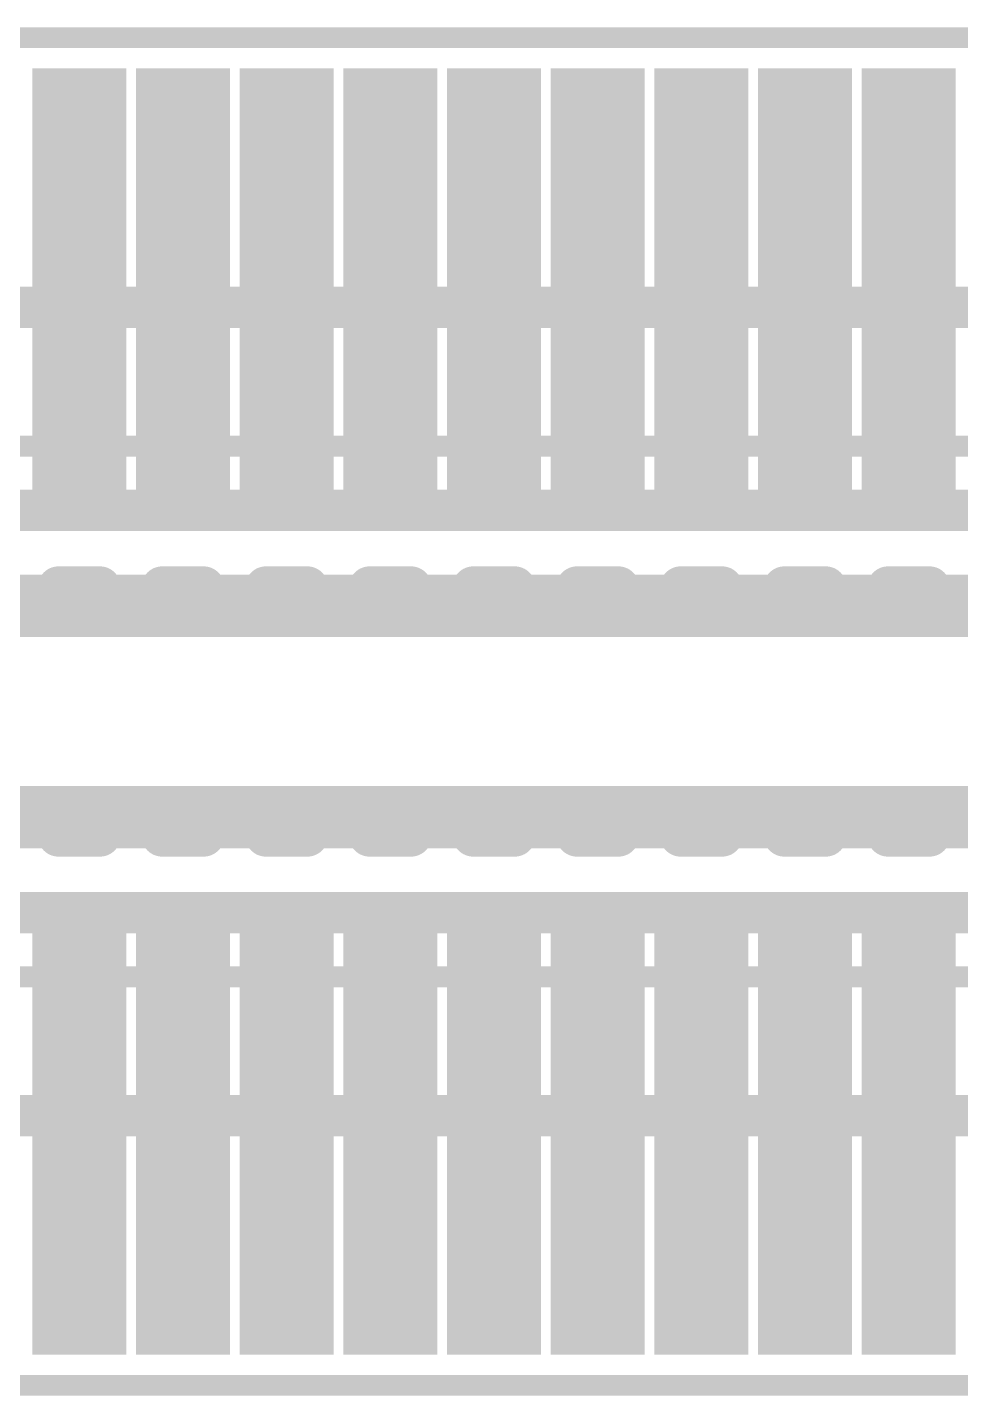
# Model space of a CAD drawing. Header units: millimetres. Extents: x 82.2 to 117.8, y 96.7 to 106.2.
# Drawn here: x 109.25 to 113.75, y 96.7 to 103.3 of the extents above; entities that cross this region are included whole.
import ezdxf

# ---------------------------------------------------------------- set-up
doc = ezdxf.new("R2010")
doc.units = ezdxf.units.MM
for name, color, linetype in [('Mechanical14', 56, 'Continuous'), ('Mechanical15', 56, 'Continuous'), ('Mechanical8', 56, 'Continuous'), ('TopLayer', 1, 'Continuous'), ('TopOverlay', 2, 'Continuous'), ('TopPaste', 8, 'Continuous'), ('TopSolder', 216, 'Continuous')]:
    doc.layers.add(name, color=color, linetype=linetype)

# ---------------------------------------------------------------- blocks, each defined once
blk = doc.blocks.new('PANASONIC_AXK6SA3677YG_1')
at = {"layer": 'Mechanical14', "const_width": 0.1}
for points in [[(-16.5, 1.9), (16.5, 1.9)], [(-16.75, 1.28), (16.75, 1.28)], [(-16.75, 1.02), (16.75, 1.02)], [(9.4, 1.06), (9.6, 1.06)], [(9.4, 1.02), (9.4, 1.06)], [(9.6, 1.02), (9.6, 1.06)], [(9.9, 1.06), (10.1, 1.06)], [(9.9, 1.02), (9.9, 1.06)], [(10.1, 1.02), (10.1, 1.06)], [(10.4, 1.06), (10.6, 1.06)], [(10.4, 1.02), (10.4, 1.06)], [(10.6, 1.02), (10.6, 1.06)], [(10.9, 1.06), (11.1, 1.06)], [(10.9, 1.02), (10.9, 1.06)], [(11.1, 1.02), (11.1, 1.06)], [(11.4, 1.06), (11.6, 1.06)], [(11.4, 1.02), (11.4, 1.06)], [(11.6, 1.02), (11.6, 1.06)], [(11.9, 1.06), (12.1, 1.06)], [(11.9, 1.02), (11.9, 1.06)], [(12.1, 1.02), (12.1, 1.06)], [(12.4, 1.06), (12.6, 1.06)], [(12.4, 1.02), (12.4, 1.06)], [(12.6, 1.02), (12.6, 1.06)], [(12.9, 1.06), (13.1, 1.06)], [(12.9, 1.02), (12.9, 1.06)], [(13.1, 1.02), (13.1, 1.06)], [(13.4, 1.06), (13.6, 1.06)], [(13.4, 1.02), (13.4, 1.06)], [(13.6, 1.02), (13.6, 1.06)], [(-16.65, 0.92), (16.65, 0.92)], [(-16.65, -0.92), (16.65, -0.92)], [(-16.75, -1.02), (16.75, -1.02)], [(9.4, -1.06), (9.4, -1.02)], [(9.6, -1.06), (9.6, -1.02)], [(9.9, -1.06), (9.9, -1.02)], [(10.1, -1.06), (10.1, -1.02)], [(10.4, -1.06), (10.4, -1.02)], [(10.6, -1.06), (10.6, -1.02)], [(10.9, -1.06), (10.9, -1.02)], [(11.1, -1.06), (11.1, -1.02)], [(11.4, -1.06), (11.4, -1.02)], [(11.6, -1.06), (11.6, -1.02)], [(11.9, -1.06), (11.9, -1.02)], [(12.1, -1.06), (12.1, -1.02)], [(12.4, -1.06), (12.4, -1.02)], [(12.6, -1.06), (12.6, -1.02)], [(12.9, -1.06), (12.9, -1.02)], [(13.1, -1.06), (13.1, -1.02)], [(13.4, -1.06), (13.4, -1.02)], [(13.6, -1.06), (13.6, -1.02)], [(9.4, -1.06), (9.6, -1.06)], [(9.9, -1.06), (10.1, -1.06)], [(10.4, -1.06), (10.6, -1.06)], [(10.9, -1.06), (11.1, -1.06)], [(11.4, -1.06), (11.6, -1.06)], [(11.9, -1.06), (12.1, -1.06)], [(12.4, -1.06), (12.6, -1.06)], [(12.9, -1.06), (13.1, -1.06)], [(13.4, -1.06), (13.6, -1.06)], [(-16.75, -1.28), (16.75, -1.28)], [(-16.5, -1.9), (16.5, -1.9)]]:
    blk.add_lwpolyline(points, dxfattribs=at)
at = {"layer": 'Mechanical14', "const_width": 0.05}
for points in [[(9.375, 1.06, 1), (9.425, 1.06, 1)], [(9.375, 1.06, 1), (9.425, 1.06, 1)], [(9.375, 1.02, 1), (9.425, 1.02, 1)], [(9.575, 1.06, 1), (9.625, 1.06, 1)], [(9.575, 1.06, 1), (9.625, 1.06, 1)], [(9.575, 1.02, 1), (9.625, 1.02, 1)], [(9.875, 1.06, 1), (9.925, 1.06, 1)], [(9.875, 1.06, 1), (9.925, 1.06, 1)], [(9.875, 1.02, 1), (9.925, 1.02, 1)], [(10.075, 1.06, 1), (10.125, 1.06, 1)], [(10.075, 1.06, 1), (10.125, 1.06, 1)], [(10.075, 1.02, 1), (10.125, 1.02, 1)], [(10.375, 1.06, 1), (10.425, 1.06, 1)], [(10.375, 1.06, 1), (10.425, 1.06, 1)], [(10.375, 1.02, 1), (10.425, 1.02, 1)], [(10.575, 1.06, 1), (10.625, 1.06, 1)], [(10.575, 1.06, 1), (10.625, 1.06, 1)], [(10.575, 1.02, 1), (10.625, 1.02, 1)], [(10.875, 1.06, 1), (10.925, 1.06, 1)], [(10.875, 1.06, 1), (10.925, 1.06, 1)], [(10.875, 1.02, 1), (10.925, 1.02, 1)], [(11.075, 1.06, 1), (11.125, 1.06, 1)], [(11.075, 1.06, 1), (11.125, 1.06, 1)], [(11.075, 1.02, 1), (11.125, 1.02, 1)], [(11.375, 1.06, 1), (11.425, 1.06, 1)], [(11.375, 1.06, 1), (11.425, 1.06, 1)], [(11.375, 1.02, 1), (11.425, 1.02, 1)], [(11.575, 1.06, 1), (11.625, 1.06, 1)], [(11.575, 1.06, 1), (11.625, 1.06, 1)], [(11.575, 1.02, 1), (11.625, 1.02, 1)], [(11.875, 1.06, 1), (11.925, 1.06, 1)], [(11.875, 1.06, 1), (11.925, 1.06, 1)], [(11.875, 1.02, 1), (11.925, 1.02, 1)], [(12.075, 1.06, 1), (12.125, 1.06, 1)], [(12.075, 1.06, 1), (12.125, 1.06, 1)], [(12.075, 1.02, 1), (12.125, 1.02, 1)], [(12.375, 1.06, 1), (12.425, 1.06, 1)], [(12.375, 1.06, 1), (12.425, 1.06, 1)], [(12.375, 1.02, 1), (12.425, 1.02, 1)], [(12.575, 1.06, 1), (12.625, 1.06, 1)], [(12.575, 1.06, 1), (12.625, 1.06, 1)], [(12.575, 1.02, 1), (12.625, 1.02, 1)], [(12.875, 1.06, 1), (12.925, 1.06, 1)], [(12.875, 1.06, 1), (12.925, 1.06, 1)], [(12.875, 1.02, 1), (12.925, 1.02, 1)], [(13.075, 1.06, 1), (13.125, 1.06, 1)], [(13.075, 1.06, 1), (13.125, 1.06, 1)], [(13.075, 1.02, 1), (13.125, 1.02, 1)], [(13.375, 1.06, 1), (13.425, 1.06, 1)], [(13.375, 1.06, 1), (13.425, 1.06, 1)], [(13.375, 1.02, 1), (13.425, 1.02, 1)], [(13.575, 1.06, 1), (13.625, 1.06, 1)], [(13.575, 1.06, 1), (13.625, 1.06, 1)], [(13.575, 1.02, 1), (13.625, 1.02, 1)], [(9.375, -1.02, 1), (9.425, -1.02, 1)], [(9.575, -1.02, 1), (9.625, -1.02, 1)], [(9.875, -1.02, 1), (9.925, -1.02, 1)], [(10.075, -1.02, 1), (10.125, -1.02, 1)], [(10.375, -1.02, 1), (10.425, -1.02, 1)], [(10.575, -1.02, 1), (10.625, -1.02, 1)], [(10.875, -1.02, 1), (10.925, -1.02, 1)], [(11.075, -1.02, 1), (11.125, -1.02, 1)], [(11.375, -1.02, 1), (11.425, -1.02, 1)], [(11.575, -1.02, 1), (11.625, -1.02, 1)], [(11.875, -1.02, 1), (11.925, -1.02, 1)], [(12.075, -1.02, 1), (12.125, -1.02, 1)], [(12.375, -1.02, 1), (12.425, -1.02, 1)], [(12.575, -1.02, 1), (12.625, -1.02, 1)], [(12.875, -1.02, 1), (12.925, -1.02, 1)], [(13.075, -1.02, 1), (13.125, -1.02, 1)], [(13.375, -1.02, 1), (13.425, -1.02, 1)], [(13.575, -1.02, 1), (13.625, -1.02, 1)], [(9.375, -1.06, 1), (9.425, -1.06, 1)], [(9.375, -1.06, 1), (9.425, -1.06, 1)], [(9.575, -1.06, 1), (9.625, -1.06, 1)], [(9.575, -1.06, 1), (9.625, -1.06, 1)], [(9.875, -1.06, 1), (9.925, -1.06, 1)], [(9.875, -1.06, 1), (9.925, -1.06, 1)], [(10.075, -1.06, 1), (10.125, -1.06, 1)], [(10.075, -1.06, 1), (10.125, -1.06, 1)], [(10.375, -1.06, 1), (10.425, -1.06, 1)], [(10.375, -1.06, 1), (10.425, -1.06, 1)], [(10.575, -1.06, 1), (10.625, -1.06, 1)], [(10.575, -1.06, 1), (10.625, -1.06, 1)], [(10.875, -1.06, 1), (10.925, -1.06, 1)], [(10.875, -1.06, 1), (10.925, -1.06, 1)], [(11.075, -1.06, 1), (11.125, -1.06, 1)], [(11.075, -1.06, 1), (11.125, -1.06, 1)], [(11.375, -1.06, 1), (11.425, -1.06, 1)], [(11.375, -1.06, 1), (11.425, -1.06, 1)], [(11.575, -1.06, 1), (11.625, -1.06, 1)], [(11.575, -1.06, 1), (11.625, -1.06, 1)], [(11.875, -1.06, 1), (11.925, -1.06, 1)], [(11.875, -1.06, 1), (11.925, -1.06, 1)], [(12.075, -1.06, 1), (12.125, -1.06, 1)], [(12.075, -1.06, 1), (12.125, -1.06, 1)], [(12.375, -1.06, 1), (12.425, -1.06, 1)], [(12.375, -1.06, 1), (12.425, -1.06, 1)], [(12.575, -1.06, 1), (12.625, -1.06, 1)], [(12.575, -1.06, 1), (12.625, -1.06, 1)], [(12.875, -1.06, 1), (12.925, -1.06, 1)], [(12.875, -1.06, 1), (12.925, -1.06, 1)], [(13.075, -1.06, 1), (13.125, -1.06, 1)], [(13.075, -1.06, 1), (13.125, -1.06, 1)], [(13.375, -1.06, 1), (13.425, -1.06, 1)], [(13.375, -1.06, 1), (13.425, -1.06, 1)], [(13.575, -1.06, 1), (13.625, -1.06, 1)], [(13.575, -1.06, 1), (13.625, -1.06, 1)]]:
    blk.add_lwpolyline(points, format="xyb", close=True, dxfattribs=at)
at = {"layer": 'Mechanical15', "const_width": 0.1}
for points in [[(-17.75, 3.25), (17.75, 3.25)], [(-17.75, -3.25), (17.75, -3.25)]]:
    blk.add_lwpolyline(points, dxfattribs=at)
at = {"layer": 'Mechanical8', "const_width": 0.1}
for points in [[(9.375, 3), (9.625, 3)], [(9.375, 1), (9.375, 3)], [(9.625, 1), (9.625, 3)], [(9.875, 3), (10.125, 3)], [(9.875, 1), (9.875, 3)], [(10.125, 1), (10.125, 3)], [(10.375, 3), (10.625, 3)], [(10.375, 1), (10.375, 3)], [(10.625, 1), (10.625, 3)], [(10.875, 3), (11.125, 3)], [(10.875, 1), (10.875, 3)], [(11.125, 1), (11.125, 3)], [(11.375, 3), (11.625, 3)], [(11.375, 1), (11.375, 3)], [(11.625, 1), (11.625, 3)], [(11.875, 3), (12.125, 3)], [(11.875, 1), (11.875, 3)], [(12.125, 1), (12.125, 3)], [(12.375, 3), (12.625, 3)], [(12.375, 1), (12.375, 3)], [(12.625, 1), (12.625, 3)], [(12.875, 3), (13.125, 3)], [(12.875, 1), (12.875, 3)], [(13.125, 1), (13.125, 3)], [(13.375, 3), (13.625, 3)], [(13.375, 1), (13.375, 3)], [(13.625, 1), (13.625, 3)], [(9.5, 2), (9.5, 2.5)], [(10, 2), (10, 2.5)], [(10.5, 2), (10.5, 2.5)], [(11, 2), (11, 2.5)], [(11.5, 2), (11.5, 2.5)], [(12, 2), (12, 2.5)], [(12.5, 2), (12.5, 2.5)], [(13, 2), (13, 2.5)], [(13.5, 2), (13.5, 2.5)], [(9, 2), (9.5, 2)], [(9.5, 2), (10, 2)], [(10, 2), (10.5, 2)], [(10.5, 2), (11, 2)], [(11, 2), (11.5, 2)], [(11.5, 2), (12, 2)], [(12, 2), (12.5, 2)], [(12.5, 2), (13, 2)], [(13, 2), (13.5, 2)], [(13.5, 2), (14, 2)], [(9.375, 1), (9.625, 1)], [(9.875, 1), (10.125, 1)], [(10.375, 1), (10.625, 1)], [(10.875, 1), (11.125, 1)], [(11.375, 1), (11.625, 1)], [(11.875, 1), (12.125, 1)], [(12.375, 1), (12.625, 1)], [(12.875, 1), (13.125, 1)], [(13.375, 1), (13.625, 1)], [(9.375, -1), (9.625, -1)], [(9.375, -3), (9.375, -1)], [(9.625, -3), (9.625, -1)], [(9.875, -1), (10.125, -1)], [(9.875, -3), (9.875, -1)], [(10.125, -3), (10.125, -1)], [(10.375, -1), (10.625, -1)], [(10.375, -3), (10.375, -1)], [(10.625, -3), (10.625, -1)], [(10.875, -1), (11.125, -1)], [(10.875, -3), (10.875, -1)], [(11.125, -3), (11.125, -1)], [(11.375, -1), (11.625, -1)], [(11.375, -3), (11.375, -1)], [(11.625, -3), (11.625, -1)], [(11.875, -1), (12.125, -1)], [(11.875, -3), (11.875, -1)], [(12.125, -3), (12.125, -1)], [(12.375, -1), (12.625, -1)], [(12.375, -3), (12.375, -1)], [(12.625, -3), (12.625, -1)], [(12.875, -1), (13.125, -1)], [(12.875, -3), (12.875, -1)], [(13.125, -3), (13.125, -1)], [(13.375, -1), (13.625, -1)], [(13.375, -3), (13.375, -1)], [(13.625, -3), (13.625, -1)], [(9.5, -2), (9.5, -1.5)], [(10, -2), (10, -1.5)], [(10.5, -2), (10.5, -1.5)], [(11, -2), (11, -1.5)], [(11.5, -2), (11.5, -1.5)], [(12, -2), (12, -1.5)], [(12.5, -2), (12.5, -1.5)], [(13, -2), (13, -1.5)], [(13.5, -2), (13.5, -1.5)], [(9, -2), (9.5, -2)], [(9.5, -2), (10, -2)], [(10, -2), (10.5, -2)], [(10.5, -2), (11, -2)], [(11, -2), (11.5, -2)], [(11.5, -2), (12, -2)], [(12, -2), (12.5, -2)], [(12.5, -2), (13, -2)], [(13, -2), (13.5, -2)], [(13.5, -2), (14, -2)], [(9.375, -3), (9.625, -3)], [(9.875, -3), (10.125, -3)], [(10.375, -3), (10.625, -3)], [(10.875, -3), (11.125, -3)], [(11.375, -3), (11.625, -3)], [(11.875, -3), (12.125, -3)], [(12.375, -3), (12.625, -3)], [(12.875, -3), (13.125, -3)], [(13.375, -3), (13.625, -3)]]:
    blk.add_lwpolyline(points, dxfattribs=at)
at = {"layer": 'Mechanical8', "const_width": 0.05}
for points in [[(9.35, 3, 1), (9.4, 3, 1)], [(9.35, 3, 1), (9.4, 3, 1)], [(9.6, 3, 1), (9.65, 3, 1)], [(9.6, 3, 1), (9.65, 3, 1)], [(9.85, 3, 1), (9.9, 3, 1)], [(9.85, 3, 1), (9.9, 3, 1)], [(10.1, 3, 1), (10.15, 3, 1)], [(10.1, 3, 1), (10.15, 3, 1)], [(10.35, 3, 1), (10.4, 3, 1)], [(10.35, 3, 1), (10.4, 3, 1)], [(10.6, 3, 1), (10.65, 3, 1)], [(10.6, 3, 1), (10.65, 3, 1)], [(10.85, 3, 1), (10.9, 3, 1)], [(10.85, 3, 1), (10.9, 3, 1)], [(11.1, 3, 1), (11.15, 3, 1)], [(11.1, 3, 1), (11.15, 3, 1)], [(11.35, 3, 1), (11.4, 3, 1)], [(11.35, 3, 1), (11.4, 3, 1)], [(11.6, 3, 1), (11.65, 3, 1)], [(11.6, 3, 1), (11.65, 3, 1)], [(11.85, 3, 1), (11.9, 3, 1)], [(11.85, 3, 1), (11.9, 3, 1)], [(12.1, 3, 1), (12.15, 3, 1)], [(12.1, 3, 1), (12.15, 3, 1)], [(12.35, 3, 1), (12.4, 3, 1)], [(12.35, 3, 1), (12.4, 3, 1)], [(12.6, 3, 1), (12.65, 3, 1)], [(12.6, 3, 1), (12.65, 3, 1)], [(12.85, 3, 1), (12.9, 3, 1)], [(12.85, 3, 1), (12.9, 3, 1)], [(13.1, 3, 1), (13.15, 3, 1)], [(13.1, 3, 1), (13.15, 3, 1)], [(13.35, 3, 1), (13.4, 3, 1)], [(13.35, 3, 1), (13.4, 3, 1)], [(13.6, 3, 1), (13.65, 3, 1)], [(13.6, 3, 1), (13.65, 3, 1)], [(9.475, 2.5, 1), (9.525, 2.5, 1)], [(9.975, 2.5, 1), (10.025, 2.5, 1)], [(10.475, 2.5, 1), (10.525, 2.5, 1)], [(10.975, 2.5, 1), (11.025, 2.5, 1)], [(11.475, 2.5, 1), (11.525, 2.5, 1)], [(11.975, 2.5, 1), (12.025, 2.5, 1)], [(12.475, 2.5, 1), (12.525, 2.5, 1)], [(12.975, 2.5, 1), (13.025, 2.5, 1)], [(13.475, 2.5, 1), (13.525, 2.5, 1)], [(9.475, 2, 1), (9.525, 2, 1)], [(9.475, 2, 1), (9.525, 2, 1)], [(9.475, 2, 1), (9.525, 2, 1)], [(9.975, 2, 1), (10.025, 2, 1)], [(9.975, 2, 1), (10.025, 2, 1)], [(9.975, 2, 1), (10.025, 2, 1)], [(10.475, 2, 1), (10.525, 2, 1)], [(10.475, 2, 1), (10.525, 2, 1)], [(10.475, 2, 1), (10.525, 2, 1)], [(10.975, 2, 1), (11.025, 2, 1)], [(10.975, 2, 1), (11.025, 2, 1)], [(10.975, 2, 1), (11.025, 2, 1)], [(11.475, 2, 1), (11.525, 2, 1)], [(11.475, 2, 1), (11.525, 2, 1)], [(11.475, 2, 1), (11.525, 2, 1)], [(11.975, 2, 1), (12.025, 2, 1)], [(11.975, 2, 1), (12.025, 2, 1)], [(11.975, 2, 1), (12.025, 2, 1)], [(12.475, 2, 1), (12.525, 2, 1)], [(12.475, 2, 1), (12.525, 2, 1)], [(12.475, 2, 1), (12.525, 2, 1)], [(12.975, 2, 1), (13.025, 2, 1)], [(12.975, 2, 1), (13.025, 2, 1)], [(12.975, 2, 1), (13.025, 2, 1)], [(13.475, 2, 1), (13.525, 2, 1)], [(13.475, 2, 1), (13.525, 2, 1)], [(13.475, 2, 1), (13.525, 2, 1)], [(9.35, 1, 1), (9.4, 1, 1)], [(9.35, 1, 1), (9.4, 1, 1)], [(9.6, 1, 1), (9.65, 1, 1)], [(9.6, 1, 1), (9.65, 1, 1)], [(9.85, 1, 1), (9.9, 1, 1)], [(9.85, 1, 1), (9.9, 1, 1)], [(10.1, 1, 1), (10.15, 1, 1)], [(10.1, 1, 1), (10.15, 1, 1)], [(10.35, 1, 1), (10.4, 1, 1)], [(10.35, 1, 1), (10.4, 1, 1)], [(10.6, 1, 1), (10.65, 1, 1)], [(10.6, 1, 1), (10.65, 1, 1)], [(10.85, 1, 1), (10.9, 1, 1)], [(10.85, 1, 1), (10.9, 1, 1)], [(11.1, 1, 1), (11.15, 1, 1)], [(11.1, 1, 1), (11.15, 1, 1)], [(11.35, 1, 1), (11.4, 1, 1)], [(11.35, 1, 1), (11.4, 1, 1)], [(11.6, 1, 1), (11.65, 1, 1)], [(11.6, 1, 1), (11.65, 1, 1)], [(11.85, 1, 1), (11.9, 1, 1)], [(11.85, 1, 1), (11.9, 1, 1)], [(12.1, 1, 1), (12.15, 1, 1)], [(12.1, 1, 1), (12.15, 1, 1)], [(12.35, 1, 1), (12.4, 1, 1)], [(12.35, 1, 1), (12.4, 1, 1)], [(12.6, 1, 1), (12.65, 1, 1)], [(12.6, 1, 1), (12.65, 1, 1)], [(12.85, 1, 1), (12.9, 1, 1)], [(12.85, 1, 1), (12.9, 1, 1)], [(13.1, 1, 1), (13.15, 1, 1)], [(13.1, 1, 1), (13.15, 1, 1)], [(13.35, 1, 1), (13.4, 1, 1)], [(13.35, 1, 1), (13.4, 1, 1)], [(13.6, 1, 1), (13.65, 1, 1)], [(13.6, 1, 1), (13.65, 1, 1)], [(9.35, -1, 1), (9.4, -1, 1)], [(9.35, -1, 1), (9.4, -1, 1)], [(9.6, -1, 1), (9.65, -1, 1)], [(9.6, -1, 1), (9.65, -1, 1)], [(9.85, -1, 1), (9.9, -1, 1)], [(9.85, -1, 1), (9.9, -1, 1)], [(10.1, -1, 1), (10.15, -1, 1)], [(10.1, -1, 1), (10.15, -1, 1)], [(10.35, -1, 1), (10.4, -1, 1)], [(10.35, -1, 1), (10.4, -1, 1)], [(10.6, -1, 1), (10.65, -1, 1)], [(10.6, -1, 1), (10.65, -1, 1)], [(10.85, -1, 1), (10.9, -1, 1)], [(10.85, -1, 1), (10.9, -1, 1)], [(11.1, -1, 1), (11.15, -1, 1)], [(11.1, -1, 1), (11.15, -1, 1)], [(11.35, -1, 1), (11.4, -1, 1)], [(11.35, -1, 1), (11.4, -1, 1)], [(11.6, -1, 1), (11.65, -1, 1)], [(11.6, -1, 1), (11.65, -1, 1)], [(11.85, -1, 1), (11.9, -1, 1)], [(11.85, -1, 1), (11.9, -1, 1)], [(12.1, -1, 1), (12.15, -1, 1)], [(12.1, -1, 1), (12.15, -1, 1)], [(12.35, -1, 1), (12.4, -1, 1)], [(12.35, -1, 1), (12.4, -1, 1)], [(12.6, -1, 1), (12.65, -1, 1)], [(12.6, -1, 1), (12.65, -1, 1)], [(12.85, -1, 1), (12.9, -1, 1)], [(12.85, -1, 1), (12.9, -1, 1)], [(13.1, -1, 1), (13.15, -1, 1)], [(13.1, -1, 1), (13.15, -1, 1)], [(13.35, -1, 1), (13.4, -1, 1)], [(13.35, -1, 1), (13.4, -1, 1)], [(13.6, -1, 1), (13.65, -1, 1)], [(13.6, -1, 1), (13.65, -1, 1)], [(9.475, -1.5, 1), (9.525, -1.5, 1)], [(9.975, -1.5, 1), (10.025, -1.5, 1)], [(10.475, -1.5, 1), (10.525, -1.5, 1)], [(10.975, -1.5, 1), (11.025, -1.5, 1)], [(11.475, -1.5, 1), (11.525, -1.5, 1)], [(11.975, -1.5, 1), (12.025, -1.5, 1)], [(12.475, -1.5, 1), (12.525, -1.5, 1)], [(12.975, -1.5, 1), (13.025, -1.5, 1)], [(13.475, -1.5, 1), (13.525, -1.5, 1)], [(9.475, -2, 1), (9.525, -2, 1)], [(9.475, -2, 1), (9.525, -2, 1)], [(9.475, -2, 1), (9.525, -2, 1)], [(9.975, -2, 1), (10.025, -2, 1)], [(9.975, -2, 1), (10.025, -2, 1)], [(9.975, -2, 1), (10.025, -2, 1)], [(10.475, -2, 1), (10.525, -2, 1)], [(10.475, -2, 1), (10.525, -2, 1)], [(10.475, -2, 1), (10.525, -2, 1)], [(10.975, -2, 1), (11.025, -2, 1)], [(10.975, -2, 1), (11.025, -2, 1)], [(10.975, -2, 1), (11.025, -2, 1)], [(11.475, -2, 1), (11.525, -2, 1)], [(11.475, -2, 1), (11.525, -2, 1)], [(11.475, -2, 1), (11.525, -2, 1)], [(11.975, -2, 1), (12.025, -2, 1)], [(11.975, -2, 1), (12.025, -2, 1)], [(11.975, -2, 1), (12.025, -2, 1)], [(12.475, -2, 1), (12.525, -2, 1)], [(12.475, -2, 1), (12.525, -2, 1)], [(12.475, -2, 1), (12.525, -2, 1)], [(12.975, -2, 1), (13.025, -2, 1)], [(12.975, -2, 1), (13.025, -2, 1)], [(12.975, -2, 1), (13.025, -2, 1)], [(13.475, -2, 1), (13.525, -2, 1)], [(13.475, -2, 1), (13.525, -2, 1)], [(13.475, -2, 1), (13.525, -2, 1)], [(9.35, -3, 1), (9.4, -3, 1)], [(9.35, -3, 1), (9.4, -3, 1)], [(9.6, -3, 1), (9.65, -3, 1)], [(9.6, -3, 1), (9.65, -3, 1)], [(9.85, -3, 1), (9.9, -3, 1)], [(9.85, -3, 1), (9.9, -3, 1)], [(10.1, -3, 1), (10.15, -3, 1)], [(10.1, -3, 1), (10.15, -3, 1)], [(10.35, -3, 1), (10.4, -3, 1)], [(10.35, -3, 1), (10.4, -3, 1)], [(10.6, -3, 1), (10.65, -3, 1)], [(10.6, -3, 1), (10.65, -3, 1)], [(10.85, -3, 1), (10.9, -3, 1)], [(10.85, -3, 1), (10.9, -3, 1)], [(11.1, -3, 1), (11.15, -3, 1)], [(11.1, -3, 1), (11.15, -3, 1)], [(11.35, -3, 1), (11.4, -3, 1)], [(11.35, -3, 1), (11.4, -3, 1)], [(11.6, -3, 1), (11.65, -3, 1)], [(11.6, -3, 1), (11.65, -3, 1)], [(11.85, -3, 1), (11.9, -3, 1)], [(11.85, -3, 1), (11.9, -3, 1)], [(12.1, -3, 1), (12.15, -3, 1)], [(12.1, -3, 1), (12.15, -3, 1)], [(12.35, -3, 1), (12.4, -3, 1)], [(12.35, -3, 1), (12.4, -3, 1)], [(12.6, -3, 1), (12.65, -3, 1)], [(12.6, -3, 1), (12.65, -3, 1)], [(12.85, -3, 1), (12.9, -3, 1)], [(12.85, -3, 1), (12.9, -3, 1)], [(13.1, -3, 1), (13.15, -3, 1)], [(13.1, -3, 1), (13.15, -3, 1)], [(13.35, -3, 1), (13.4, -3, 1)], [(13.35, -3, 1), (13.4, -3, 1)], [(13.6, -3, 1), (13.65, -3, 1)], [(13.6, -3, 1), (13.65, -3, 1)]]:
    blk.add_lwpolyline(points, format="xyb", close=True, dxfattribs=at)
at = {"layer": 'TopLayer'}
for points in [[(9.375, 1), (9.625, 1), (9.375, 3), (9.625, 3)], [(9.875, 1), (10.125, 1), (9.875, 3), (10.125, 3)], [(10.375, 1), (10.625, 1), (10.375, 3), (10.625, 3)], [(10.875, 1), (11.125, 1), (10.875, 3), (11.125, 3)], [(11.375, 1), (11.625, 1), (11.375, 3), (11.625, 3)], [(11.875, 1), (12.125, 1), (11.875, 3), (12.125, 3)], [(12.375, 1), (12.625, 1), (12.375, 3), (12.625, 3)], [(12.875, 1), (13.125, 1), (12.875, 3), (13.125, 3)], [(13.375, 1), (13.625, 1), (13.375, 3), (13.625, 3)], [(9.375, -3), (9.625, -3), (9.375, -1), (9.625, -1)], [(9.875, -3), (10.125, -3), (9.875, -1), (10.125, -1)], [(10.375, -3), (10.625, -3), (10.375, -1), (10.625, -1)], [(10.875, -3), (11.125, -3), (10.875, -1), (11.125, -1)], [(11.375, -3), (11.625, -3), (11.375, -1), (11.625, -1)], [(11.875, -3), (12.125, -3), (11.875, -1), (12.125, -1)], [(12.375, -3), (12.625, -3), (12.375, -1), (12.625, -1)], [(12.875, -3), (13.125, -3), (12.875, -1), (13.125, -1)], [(13.375, -3), (13.625, -3), (13.375, -1), (13.625, -1)]]:
    blk.add_solid(points, dxfattribs=at)
at = {"layer": 'TopOverlay', "const_width": 0.2}
for points in [[(-16.75, 0.56), (16.75, 0.56)], [(9.4, 0.6), (9.6, 0.6)], [(9.4, 0.56), (9.4, 0.6)], [(9.6, 0.56), (9.6, 0.6)], [(9.9, 0.6), (10.1, 0.6)], [(9.9, 0.56), (9.9, 0.6)], [(10.1, 0.56), (10.1, 0.6)], [(10.4, 0.6), (10.6, 0.6)], [(10.4, 0.56), (10.4, 0.6)], [(10.6, 0.56), (10.6, 0.6)], [(10.9, 0.6), (11.1, 0.6)], [(10.9, 0.56), (10.9, 0.6)], [(11.1, 0.56), (11.1, 0.6)], [(11.4, 0.6), (11.6, 0.6)], [(11.4, 0.56), (11.4, 0.6)], [(11.6, 0.56), (11.6, 0.6)], [(11.9, 0.6), (12.1, 0.6)], [(11.9, 0.56), (11.9, 0.6)], [(12.1, 0.56), (12.1, 0.6)], [(12.4, 0.6), (12.6, 0.6)], [(12.4, 0.56), (12.4, 0.6)], [(12.6, 0.56), (12.6, 0.6)], [(12.9, 0.6), (13.1, 0.6)], [(12.9, 0.56), (12.9, 0.6)], [(13.1, 0.56), (13.1, 0.6)], [(13.4, 0.6), (13.6, 0.6)], [(13.4, 0.56), (13.4, 0.6)], [(13.6, 0.56), (13.6, 0.6)], [(-16.65, 0.46), (16.65, 0.46)], [(-16.65, -0.46), (16.65, -0.46)], [(-16.75, -0.56), (16.75, -0.56)], [(9.4, -0.6), (9.4, -0.56)], [(9.6, -0.6), (9.6, -0.56)], [(9.9, -0.6), (9.9, -0.56)], [(10.1, -0.6), (10.1, -0.56)], [(10.4, -0.6), (10.4, -0.56)], [(10.6, -0.6), (10.6, -0.56)], [(10.9, -0.6), (10.9, -0.56)], [(11.1, -0.6), (11.1, -0.56)], [(11.4, -0.6), (11.4, -0.56)], [(11.6, -0.6), (11.6, -0.56)], [(11.9, -0.6), (11.9, -0.56)], [(12.1, -0.6), (12.1, -0.56)], [(12.4, -0.6), (12.4, -0.56)], [(12.6, -0.6), (12.6, -0.56)], [(12.9, -0.6), (12.9, -0.56)], [(13.1, -0.6), (13.1, -0.56)], [(13.4, -0.6), (13.4, -0.56)], [(13.6, -0.6), (13.6, -0.56)], [(9.4, -0.6), (9.6, -0.6)], [(9.9, -0.6), (10.1, -0.6)], [(10.4, -0.6), (10.6, -0.6)], [(10.9, -0.6), (11.1, -0.6)], [(11.4, -0.6), (11.6, -0.6)], [(11.9, -0.6), (12.1, -0.6)], [(12.4, -0.6), (12.6, -0.6)], [(12.9, -0.6), (13.1, -0.6)], [(13.4, -0.6), (13.6, -0.6)]]:
    blk.add_lwpolyline(points, dxfattribs=at)
at = {"layer": 'TopOverlay', "const_width": 0.1}
for points in [[(9.35, 0.6, 1), (9.45, 0.6, 1)], [(9.35, 0.6, 1), (9.45, 0.6, 1)], [(9.35, 0.56, 1), (9.45, 0.56, 1)], [(9.55, 0.6, 1), (9.65, 0.6, 1)], [(9.55, 0.6, 1), (9.65, 0.6, 1)], [(9.55, 0.56, 1), (9.65, 0.56, 1)], [(9.85, 0.6, 1), (9.95, 0.6, 1)], [(9.85, 0.6, 1), (9.95, 0.6, 1)], [(9.85, 0.56, 1), (9.95, 0.56, 1)], [(10.05, 0.6, 1), (10.15, 0.6, 1)], [(10.05, 0.6, 1), (10.15, 0.6, 1)], [(10.05, 0.56, 1), (10.15, 0.56, 1)], [(10.35, 0.6, 1), (10.45, 0.6, 1)], [(10.35, 0.6, 1), (10.45, 0.6, 1)], [(10.35, 0.56, 1), (10.45, 0.56, 1)], [(10.55, 0.6, 1), (10.65, 0.6, 1)], [(10.55, 0.6, 1), (10.65, 0.6, 1)], [(10.55, 0.56, 1), (10.65, 0.56, 1)], [(10.85, 0.6, 1), (10.95, 0.6, 1)], [(10.85, 0.6, 1), (10.95, 0.6, 1)], [(10.85, 0.56, 1), (10.95, 0.56, 1)], [(11.05, 0.6, 1), (11.15, 0.6, 1)], [(11.05, 0.6, 1), (11.15, 0.6, 1)], [(11.05, 0.56, 1), (11.15, 0.56, 1)], [(11.35, 0.6, 1), (11.45, 0.6, 1)], [(11.35, 0.6, 1), (11.45, 0.6, 1)], [(11.35, 0.56, 1), (11.45, 0.56, 1)], [(11.55, 0.6, 1), (11.65, 0.6, 1)], [(11.55, 0.6, 1), (11.65, 0.6, 1)], [(11.55, 0.56, 1), (11.65, 0.56, 1)], [(11.85, 0.6, 1), (11.95, 0.6, 1)], [(11.85, 0.6, 1), (11.95, 0.6, 1)], [(11.85, 0.56, 1), (11.95, 0.56, 1)], [(12.05, 0.6, 1), (12.15, 0.6, 1)], [(12.05, 0.6, 1), (12.15, 0.6, 1)], [(12.05, 0.56, 1), (12.15, 0.56, 1)], [(12.35, 0.6, 1), (12.45, 0.6, 1)], [(12.35, 0.6, 1), (12.45, 0.6, 1)], [(12.35, 0.56, 1), (12.45, 0.56, 1)], [(12.55, 0.6, 1), (12.65, 0.6, 1)], [(12.55, 0.6, 1), (12.65, 0.6, 1)], [(12.55, 0.56, 1), (12.65, 0.56, 1)], [(12.85, 0.6, 1), (12.95, 0.6, 1)], [(12.85, 0.6, 1), (12.95, 0.6, 1)], [(12.85, 0.56, 1), (12.95, 0.56, 1)], [(13.05, 0.6, 1), (13.15, 0.6, 1)], [(13.05, 0.6, 1), (13.15, 0.6, 1)], [(13.05, 0.56, 1), (13.15, 0.56, 1)], [(13.35, 0.6, 1), (13.45, 0.6, 1)], [(13.35, 0.6, 1), (13.45, 0.6, 1)], [(13.35, 0.56, 1), (13.45, 0.56, 1)], [(13.55, 0.6, 1), (13.65, 0.6, 1)], [(13.55, 0.6, 1), (13.65, 0.6, 1)], [(13.55, 0.56, 1), (13.65, 0.56, 1)], [(9.35, -0.56, 1), (9.45, -0.56, 1)], [(9.55, -0.56, 1), (9.65, -0.56, 1)], [(9.85, -0.56, 1), (9.95, -0.56, 1)], [(10.05, -0.56, 1), (10.15, -0.56, 1)], [(10.35, -0.56, 1), (10.45, -0.56, 1)], [(10.55, -0.56, 1), (10.65, -0.56, 1)], [(10.85, -0.56, 1), (10.95, -0.56, 1)], [(11.05, -0.56, 1), (11.15, -0.56, 1)], [(11.35, -0.56, 1), (11.45, -0.56, 1)], [(11.55, -0.56, 1), (11.65, -0.56, 1)], [(11.85, -0.56, 1), (11.95, -0.56, 1)], [(12.05, -0.56, 1), (12.15, -0.56, 1)], [(12.35, -0.56, 1), (12.45, -0.56, 1)], [(12.55, -0.56, 1), (12.65, -0.56, 1)], [(12.85, -0.56, 1), (12.95, -0.56, 1)], [(13.05, -0.56, 1), (13.15, -0.56, 1)], [(13.35, -0.56, 1), (13.45, -0.56, 1)], [(13.55, -0.56, 1), (13.65, -0.56, 1)], [(9.35, -0.6, 1), (9.45, -0.6, 1)], [(9.35, -0.6, 1), (9.45, -0.6, 1)], [(9.55, -0.6, 1), (9.65, -0.6, 1)], [(9.55, -0.6, 1), (9.65, -0.6, 1)], [(9.85, -0.6, 1), (9.95, -0.6, 1)], [(9.85, -0.6, 1), (9.95, -0.6, 1)], [(10.05, -0.6, 1), (10.15, -0.6, 1)], [(10.05, -0.6, 1), (10.15, -0.6, 1)], [(10.35, -0.6, 1), (10.45, -0.6, 1)], [(10.35, -0.6, 1), (10.45, -0.6, 1)], [(10.55, -0.6, 1), (10.65, -0.6, 1)], [(10.55, -0.6, 1), (10.65, -0.6, 1)], [(10.85, -0.6, 1), (10.95, -0.6, 1)], [(10.85, -0.6, 1), (10.95, -0.6, 1)], [(11.05, -0.6, 1), (11.15, -0.6, 1)], [(11.05, -0.6, 1), (11.15, -0.6, 1)], [(11.35, -0.6, 1), (11.45, -0.6, 1)], [(11.35, -0.6, 1), (11.45, -0.6, 1)], [(11.55, -0.6, 1), (11.65, -0.6, 1)], [(11.55, -0.6, 1), (11.65, -0.6, 1)], [(11.85, -0.6, 1), (11.95, -0.6, 1)], [(11.85, -0.6, 1), (11.95, -0.6, 1)], [(12.05, -0.6, 1), (12.15, -0.6, 1)], [(12.05, -0.6, 1), (12.15, -0.6, 1)], [(12.35, -0.6, 1), (12.45, -0.6, 1)], [(12.35, -0.6, 1), (12.45, -0.6, 1)], [(12.55, -0.6, 1), (12.65, -0.6, 1)], [(12.55, -0.6, 1), (12.65, -0.6, 1)], [(12.85, -0.6, 1), (12.95, -0.6, 1)], [(12.85, -0.6, 1), (12.95, -0.6, 1)], [(13.05, -0.6, 1), (13.15, -0.6, 1)], [(13.05, -0.6, 1), (13.15, -0.6, 1)], [(13.35, -0.6, 1), (13.45, -0.6, 1)], [(13.35, -0.6, 1), (13.45, -0.6, 1)], [(13.55, -0.6, 1), (13.65, -0.6, 1)], [(13.55, -0.6, 1), (13.65, -0.6, 1)]]:
    blk.add_lwpolyline(points, format="xyb", close=True, dxfattribs=at)
at = {"layer": 'TopPaste'}
for points in [[(9.375, 1), (9.625, 1), (9.375, 3), (9.625, 3)], [(9.875, 1), (10.125, 1), (9.875, 3), (10.125, 3)], [(10.375, 1), (10.625, 1), (10.375, 3), (10.625, 3)], [(10.875, 1), (11.125, 1), (10.875, 3), (11.125, 3)], [(11.375, 1), (11.625, 1), (11.375, 3), (11.625, 3)], [(11.875, 1), (12.125, 1), (11.875, 3), (12.125, 3)], [(12.375, 1), (12.625, 1), (12.375, 3), (12.625, 3)], [(12.875, 1), (13.125, 1), (12.875, 3), (13.125, 3)], [(13.375, 1), (13.625, 1), (13.375, 3), (13.625, 3)], [(9.375, -3), (9.625, -3), (9.375, -1), (9.625, -1)], [(9.875, -3), (10.125, -3), (9.875, -1), (10.125, -1)], [(10.375, -3), (10.625, -3), (10.375, -1), (10.625, -1)], [(10.875, -3), (11.125, -3), (10.875, -1), (11.125, -1)], [(11.375, -3), (11.625, -3), (11.375, -1), (11.625, -1)], [(11.875, -3), (12.125, -3), (11.875, -1), (12.125, -1)], [(12.375, -3), (12.625, -3), (12.375, -1), (12.625, -1)], [(12.875, -3), (13.125, -3), (12.875, -1), (13.125, -1)], [(13.375, -3), (13.625, -3), (13.375, -1), (13.625, -1)]]:
    blk.add_solid(points, dxfattribs=at)
at = {"layer": 'TopSolder'}
for points in [[(9.2734, 0.8984), (9.7266, 0.8984), (9.2734, 3.1016), (9.7266, 3.1016)], [(9.7734, 0.8984), (10.2266, 0.8984), (9.7734, 3.1016), (10.2266, 3.1016)], [(10.2734, 0.8984), (10.7266, 0.8984), (10.2734, 3.1016), (10.7266, 3.1016)], [(10.7734, 0.8984), (11.2266, 0.8984), (10.7734, 3.1016), (11.2266, 3.1016)], [(11.2734, 0.8984), (11.7266, 0.8984), (11.2734, 3.1016), (11.7266, 3.1016)], [(11.7734, 0.8984), (12.2266, 0.8984), (11.7734, 3.1016), (12.2266, 3.1016)], [(12.2734, 0.8984), (12.7266, 0.8984), (12.2734, 3.1016), (12.7266, 3.1016)], [(12.7734, 0.8984), (13.2266, 0.8984), (12.7734, 3.1016), (13.2266, 3.1016)], [(13.2734, 0.8984), (13.7266, 0.8984), (13.2734, 3.1016), (13.7266, 3.1016)], [(9.2734, -3.1016), (9.7266, -3.1016), (9.2734, -0.8984), (9.7266, -0.8984)], [(9.7734, -3.1016), (10.2266, -3.1016), (9.7734, -0.8984), (10.2266, -0.8984)], [(10.2734, -3.1016), (10.7266, -3.1016), (10.2734, -0.8984), (10.7266, -0.8984)], [(10.7734, -3.1016), (11.2266, -3.1016), (10.7734, -0.8984), (11.2266, -0.8984)], [(11.2734, -3.1016), (11.7266, -3.1016), (11.2734, -0.8984), (11.7266, -0.8984)], [(11.7734, -3.1016), (12.2266, -3.1016), (11.7734, -0.8984), (12.2266, -0.8984)], [(12.2734, -3.1016), (12.7266, -3.1016), (12.2734, -0.8984), (12.7266, -0.8984)], [(12.7734, -3.1016), (13.2266, -3.1016), (12.7734, -0.8984), (13.2266, -0.8984)], [(13.2734, -3.1016), (13.7266, -3.1016), (13.2734, -0.8984), (13.7266, -0.8984)]]:
    blk.add_solid(points, dxfattribs=at)

msp = doc.modelspace()

# ---------------------------------------------------------------- block references
msp.add_blockref('PANASONIC_AXK6SA3677YG_1', (100, 100))

doc.saveas('drawing.dxf')
